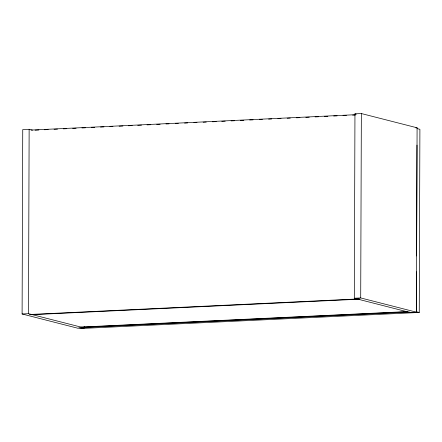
<?xml version="1.0" encoding="UTF-8"?>
<svg xmlns="http://www.w3.org/2000/svg" width="442" height="442" viewBox="0 0 442 442"><rect width="100%" height="100%" fill="white"/><g stroke="black" fill="none" stroke-linecap="round" stroke-linejoin="round"><path stroke-width="0.66" d="M84.24 326.544L84.234 327.925L77.836 328.229L22.1 313.98L22.741 129.594L29.139 129.291L32.459 130.136M84.234 327.925L28.498 313.676L29.139 129.291M354.313 298.239L354.954 113.854L361.352 113.55L417.088 127.799L416.447 312.185L410.049 312.488L354.313 298.239L360.705 297.941L416.447 312.185M360.705 297.941L361.352 113.55M416.53 271.791L416.392 311.726L419.259 312.461L419.9 129.302L417.027 128.567M416.585 255.951L416.972 145.092M31.006 130.07L355.385 114.705M35.089 130.186L38.907 130.003M44.415 129.744L48.178 129.561M54.057 129.285L57.504 129.125M63.333 128.849L66.775 128.683M72.654 128.407L76.096 128.241M81.93 127.965L85.372 127.804M91.251 127.523L94.693 127.362M100.527 127.086L103.975 126.92M109.843 126.644L112.925 126.495M119.13 126.202L122.931 126.025M128.44 125.76L132.213 125.583M137.727 125.324L141.523 125.141M147.031 124.882L150.816 124.699M156.678 124.423L160.12 124.263M165.965 123.981L169.071 123.837M175.27 123.545L178.369 123.395M184.568 123.103L187.668 122.953M193.867 122.661L196.966 122.517M203.165 122.224L206.259 122.075M212.458 121.782L216.254 121.6M221.762 121.34L225.205 121.174M231.055 120.898L234.498 120.738M240.36 120.462L243.807 120.296M249.653 120.02L253.095 119.854M259.294 119.561L262.404 119.417M268.603 119.119L271.686 118.975M277.885 118.683L281.002 118.533M287.201 118.241L290.284 118.091M296.483 117.799L299.925 117.638M305.798 117.357L309.245 117.196M315.08 116.92L318.522 116.754M324.395 116.478L327.842 116.312M333.671 116.036L337.113 115.876M342.998 115.594L346.44 115.434M352.639 115.141L355.396 115.008M415.812 127.86L417.088 127.799M22.1 313.98L28.498 313.676M80.858 327.063L406.673 311.627M81.704 327.279L407.513 311.842M84.422 327.456L409.502 312.052M419.259 312.461L81.781 328.45L78.914 327.715M354.954 113.854L356.28 114.191M358.876 298.897L29.675 314.494L30.686 314.754L359.887 299.157L358.876 298.897"/></g></svg>
